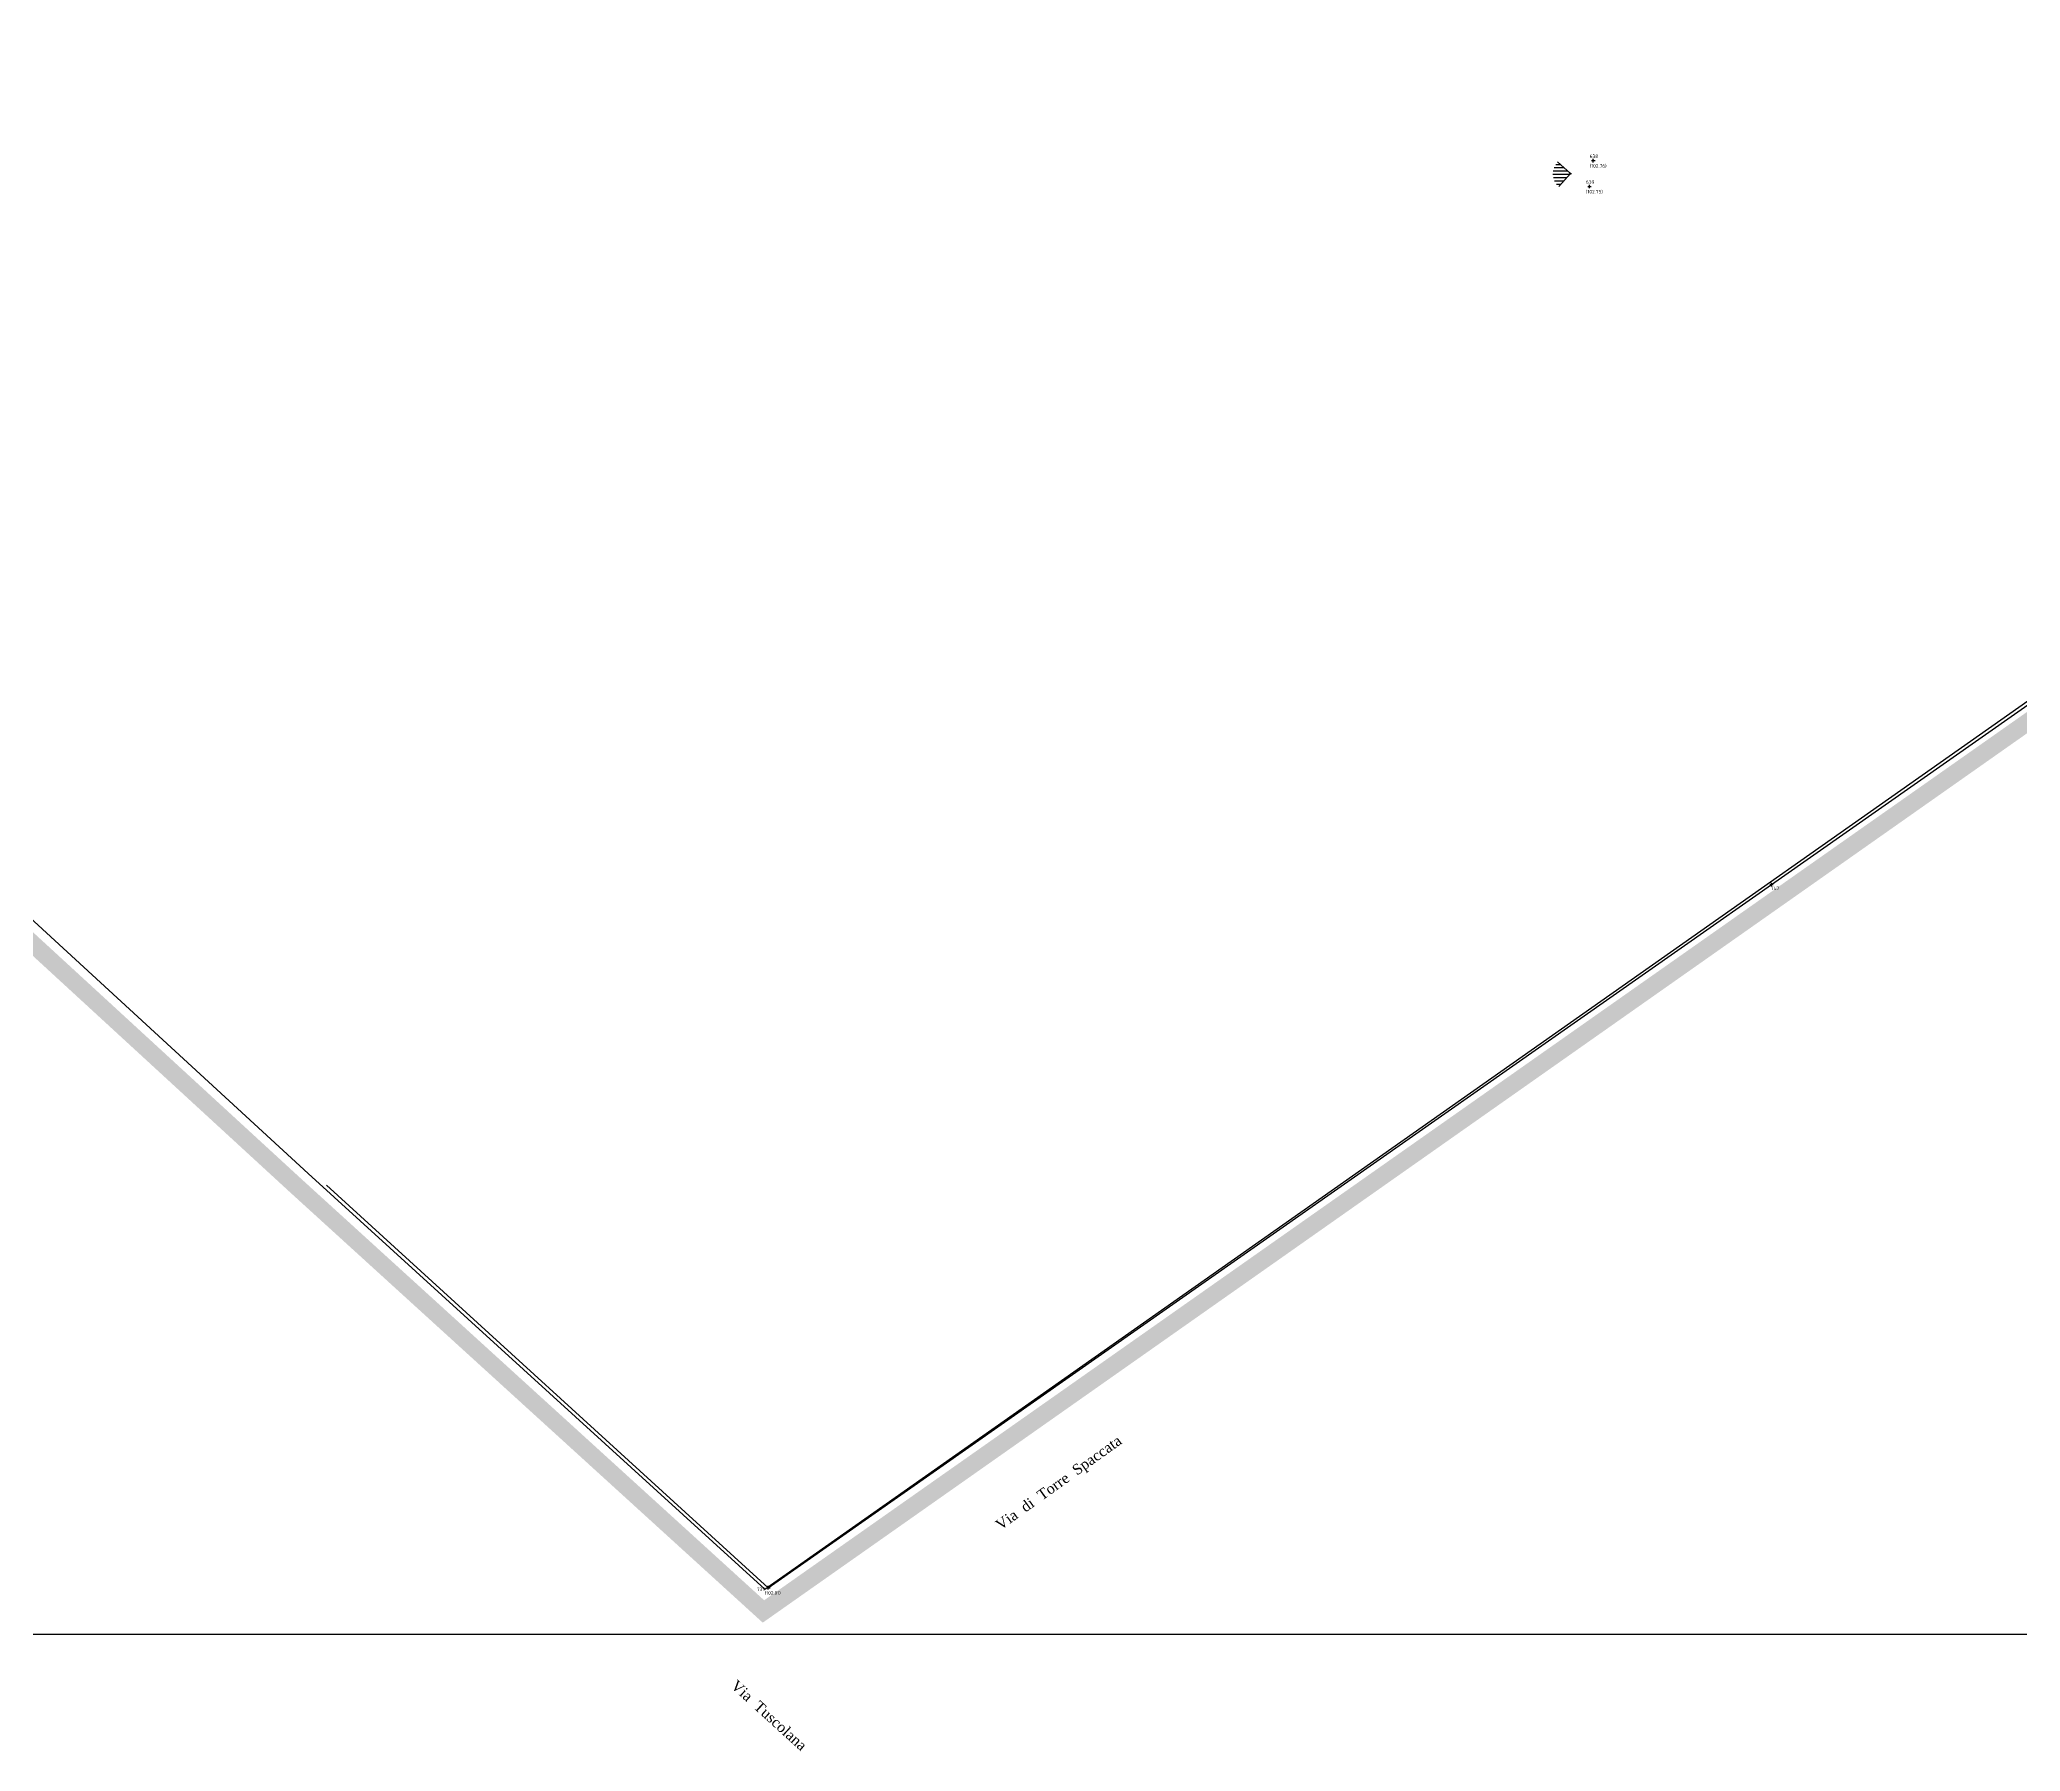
# Model space of a CAD drawing. Extents: x 9555 to 11275, y -8412 to -6382.
# Drawn here: x 10172.5 to 10399.1, y -8412.3 to -8216.6 of the extents above; entities that cross this region are included whole.
import ezdxf
from ezdxf.enums import TextEntityAlignment as Align

# ---------------------------------------------------------------- set-up
doc = ezdxf.new("R2010")
doc.units = 0
doc.header["$MEASUREMENT"] = 0
doc.header["$XCLIPFRAME"] = 2
doc.header["$PDMODE"] = 33
doc.header["$PDSIZE"] = 0.12
doc.linetypes.add('DASHEDX2', pattern=[1.5, 1, -0.5])
doc.layers.get('0').update_dxf_attribs({"color": 53, "lineweight": 50})
for name, color, linetype in [('02_CAT', 7, 'Continuous'), ('Fgl-Cat_Txt-DivisioneAllegati', 161, 'DASHEDX2'), ('GEI-Nome_P', 6, 'Continuous'), ('GEI-Punti', 7, 'Continuous'), ('Gei-Punti_3D', 3, 'Continuous'), ('GEI-Quote_P', 3, 'Continuous'), ('GEI-Simboli', 6, 'Continuous'), ('Immagine', 181, 'Continuous'), ('Ril-Fabbr_Retino', 8, 'Continuous'), ('Ril-Muro', 6, 'Continuous'), ('Ril-Strada', 4, 'Continuous')]:
    doc.layers.add(name, color=color, linetype=linetype)
doc.layers.add('Fgl.957E_Estratto', color=5, linetype='Continuous', lineweight=30)
doc.layers.add('Ril-Fabbr', color=9, linetype='Continuous', lineweight=30)
doc.layers.add('Gei-Nome_p(OFF)', color=251, linetype='Continuous', plot=False)
doc.styles.get("Standard").update_dxf_attribs({"font": 'isocp.shx'})
doc.styles.add('TNR', font='times.ttf')
picture_1 = doc.add_image_def('image2.png', size_in_pixel=(4950, 3510))

# ---------------------------------------------------------------- blocks, each defined once
blk = doc.blocks.new('-Fgl. 957E Estratto Foglio Intero_PostFR2')
at = {"layer": 'Immagine'}
image = blk.add_image(picture_1, insert=(9917.28, -8422.51), size_in_units=(838.18, 594.35), rotation=0.00109, dxfattribs=at)
image.set_boundary_path([(308.76, 193.63), (4680.16, 3410.46)])
image.dxf.flags = 15
blk = doc.blocks.new('- Fogli_Unione (Estratti_20043_SpostatoComeAll.957E_SuRIL_PostFR1-FR2-FR3 (2021-02-08)')
blk.add_blockref('-Fgl. 957E Estratto Foglio Intero_PostFR2', (0, 0))
blk = doc.blocks.new('2493-1_PostFRAZ')
at = {"layer": 'Fgl-Cat_Txt-DivisioneAllegati', "const_width": 2}
blk.add_lwpolyline([(9987.5, -8150.66), (10201.9, -8347.73), (10255.31, -8396.35), (10408.58, -8288.55), (10406.94, -8286.15), (10412.81, -8282.09), (10414.5, -8284.43), (10494.27, -8229.65), (10492.47, -8227.05), (10499.26, -8222.64), (10501.07, -8224.78), (10580.41, -8169.76), (10702.69, -8099.8)], dxfattribs=at)
at = {"layer": 'Fgl.957E_Estratto'}
blk.add_lwpolyline([(10195.69, -7953.18), (10135.98, -8006.38), (10055.54, -8077.7), (9990.36, -8150.49), (10203.25, -8346.25), (10255.47, -8393.79), (10405.81, -8288.05), (10404.16, -8285.64), (10413.29, -8279.33), (10414.98, -8281.68), (10491.48, -8229.14), (10489.66, -8226.5), (10499.65, -8220), (10501.42, -8222.1), (10579.34, -8168.07), (10701.6, -8098.12)], dxfattribs=at)
at = {"layer": '02_CAT'}
blk.add_blockref('- Fogli_Unione (Estratti_20043_SpostatoComeAll.957E_SuRIL_PostFR1-FR2-FR3 (2021-02-08)', (2.4, 6.76), dxfattribs=at)

msp = doc.modelspace()

# ---------------------------------------------------------------- hatches: boundary and pattern name
at = {"layer": 'Ril-Fabbr_Retino'}
h = msp.add_hatch(dxfattribs=at)
h.set_pattern_fill('ANSI31', color=256, scale=3, angle=315, style=2)
h.paths.add_polyline_path([(10346.12, -8230.6, 0.414214), (10346.26, -8233.42), (10347.6, -8231.94)])

# ---------------------------------------------------------------- linework, layer by layer
at = {"layer": 'Gei-Nome_p(OFF)'}
msp.add_point((10349.78, -8233.4), dxfattribs=at)
at = {"layer": 'GEI-Punti'}
for p in [(10347.6, -8231.94), (10370.6, -8313.22), (10255.86, -8393.63)]:
    msp.add_point(p, dxfattribs=at)
at = {"layer": 'Gei-Punti_3D'}
for p in [(10350.21, -8230.45, 102.76), (10349.78, -8233.4, 102.75), (10255.86, -8393.63, 102.01)]:
    msp.add_point(p, dxfattribs=at)
at = {"layer": 'GEI-Simboli'}
for p, q in [((10350.01, -8230.45), (10350.41, -8230.45)), ((10350.21, -8230.65), (10350.21, -8230.25)), ((10349.58, -8233.4), (10349.98, -8233.4)), ((10349.78, -8233.6), (10349.78, -8233.2)), ((10370.4, -8313.22), (10370.8, -8313.22)), ((10370.6, -8313.42), (10370.6, -8313.02)), ((10255.66, -8393.63), (10256.06, -8393.63)), ((10255.86, -8393.83), (10255.86, -8393.43))]:
    msp.add_line(p, q, dxfattribs=at)
at = {"layer": 'Ril-Fabbr'}
msp.add_lwpolyline([(10346.12, -8230.6), (10347.6, -8231.94), (10346.26, -8233.42)], dxfattribs=at)
at = {"layer": 'Ril-Muro', "color": 7}
for p, q in [((10255.86, -8393.63), (10402.48, -8290.89)), ((10205.34, -8347.61), (10255.86, -8393.63))]:
    msp.add_line(p, q, dxfattribs=at)

# ---------------------------------------------------------------- block references
at = {"layer": '02_CAT'}
msp.add_blockref('2493-1_PostFRAZ', (0, 0), dxfattribs=at)

# ---------------------------------------------------------------- texts
at = {"layer": 'GEI-Nome_P'}
for s, p in [('638', (10349.81, -8230.15)), ('639', (10349.38, -8233.1)), ('747', (10370.52, -8313.86)), ('739', (10254.57, -8394.02))]:
    msp.add_text(s, height=0.4, dxfattribs=at).set_placement(p)
at = {"layer": 'GEI-Quote_P'}
for s, p in [('(102.76)', (10349.81, -8231.25)), ('(102.75)', (10349.38, -8234.2)), ('(102.01)', (10255.46, -8394.43))]:
    msp.add_text(s, height=0.4, dxfattribs=at).set_placement(p)
at = {"layer": 'Ril-Strada', "color": 7, "style": 'TNR'}
for s, rotation, p in [('Via  di  Torre  Spaccata', 35.6004, (10289.15, -8381.74)), ('Via  Tuscolana', 317.6729, (10255.97, -8408.21))]:
    msp.add_text(s, height=1.2, rotation=rotation, dxfattribs=at).set_placement(p, align=Align.MIDDLE)

doc.saveas('drawing.dxf')
